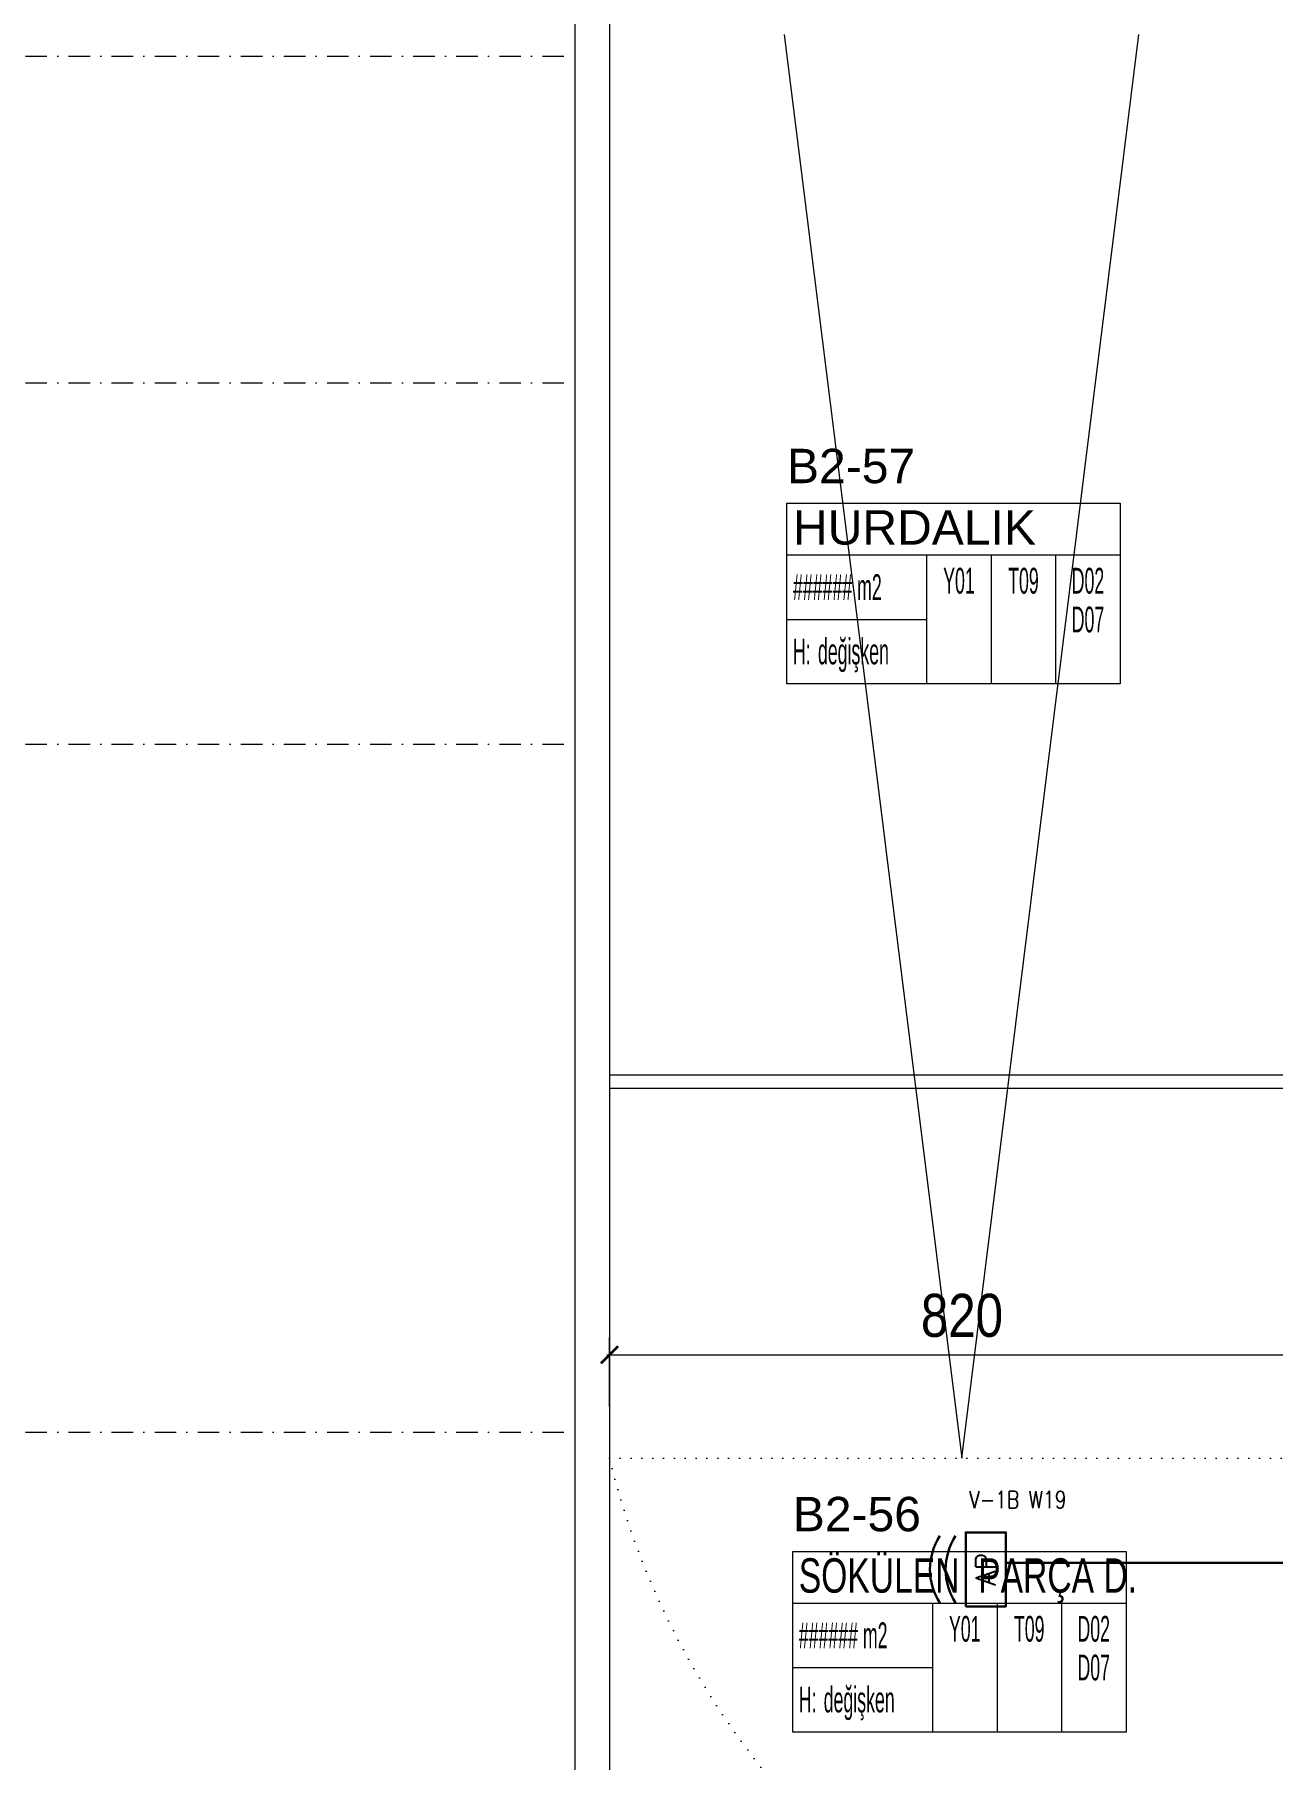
# Model space of a CAD drawing. Header units: metres. Extents: x -13621 to 152406, y -16073 to 22221.
# Drawn here: x -629 to 811, y 460 to 2465 of the extents above; entities that cross this region are included whole.
import ezdxf
from ezdxf.enums import TextEntityAlignment as Align

# ---------------------------------------------------------------- set-up
doc = ezdxf.new("R2010")
doc.units = ezdxf.units.M
doc.header["$LTSCALE"] = 100
doc.header["$MEASUREMENT"] = 0
doc.linetypes.add('DASHDOT2', pattern=[0.5, 0.25, -0.125, 0, -0.125])
doc.linetypes.add('DOT2', pattern=[0.125, 0, -0.125])
doc.layers.get('0').update_dxf_attribs({"color": 9, "lineweight": 9})
for name, color, linetype, lineweight in [('00', 9, 'Continuous', 9), ('01', 9, 'Continuous', 9), ('06D', 9, 'Continuous', 9), ('21_mahal200', 9, 'Continuous', 9), ('24', 9, 'DASHDOT2', 9), ('25', 9, 'Continuous', 9), ('Data  Tavan', 170, 'Continuous', 30), ('E-ACCESS POINT (KABLOSUZ ERİŞİM İÇİN)', 7, 'Continuous', 30), ('E-YAZI', 7, 'Continuous', 30)]:
    doc.layers.add(name, color=color, linetype=linetype, lineweight=lineweight)
doc.styles.add('Arial', font='arial.ttf', dxfattribs={"height": 2.5})
doc.styles.add('E-YAZI', font='txttw.shx')
doc.styles.add('MuuM_TEXT-STANDART', font='ARIALN.TTF')
doc.dimstyles.new('MuuM_DIM200', dxfattribs={"dimscale": 20, "dimtxt": 2, "dimasz": 1, "dimexe": 1, "dimexo": 1, "dimgap": 1, "dimtad": 1, "dimdec": 1, "dimrnd": 0.5, "dimdsep": 46, "dimtxsty": 'MuuM_TEXT-STANDART', "dimblk": 'ARCHTICK', "dimcen": 0, "dimdle": 0.15, "dimclrd": 256, "dimclre": 256, "dimclrt": 256, "dimadec": 0, "dimazin": 0, "dimtfac": 5, "dimtdec": 1, "dimtix": 1, "dimtmove": 2, "dimatfit": 3, "dimldrblk": 'DOT', "dimfxl": 3, "dimfxlon": 1, "dimtolj": 1, "dimlwd": -1, "dimlwe": -1, "dimarcsym": 0})

# ---------------------------------------------------------------- blocks, each defined once
blk = doc.blocks.new('p-akslar_yeni')
at = {"layer": '24'}
for points in [[(-2190, -6135), (6415, -6135)], [(-2190, -6515), (6415, -6515)], [(-2190, -6935), (6415, -6935)], [(-2190, -7735), (6415, -7735)]]:
    blk.add_lwpolyline(points, dxfattribs=at)
blk = doc.blocks.new('*U215')
at = {"layer": 'E-ACCESS POINT (KABLOSUZ ERİŞİM İÇİN)', "color": 4}
blk.add_lwpolyline([(-2.39, 3.24), (2.39, 3.24), (2.39, 0.65), (-2.39, 0.65)], close=True, dxfattribs=at)
at = {"layer": 'E-ACCESS POINT (KABLOSUZ ERİŞİM İÇİN)', "color": 3}
for centre in [(0, 1.56), (0, 0.55)]:
    blk.add_arc(centre, 3.99, 57.1828, 122.8172, dxfattribs=at)
at = {"layer": 'E-ACCESS POINT (KABLOSUZ ERİŞİM İÇİN)', "color": 3, "style": 'E-YAZI'}
blk.add_text('AP', height=1.28, dxfattribs=at).set_placement((-1.05, 1.31))
blk = doc.blocks.new('2.bod.sitatik')
at = {"layer": '01'}
blk.add_lwpolyline([(40, -8750), (0, -8750), (0, -2950), (40, -2950), (40, -8710), (40, -8710)], close=True, dxfattribs=at)
blk = doc.blocks.new('_ArchTick')
at = {"color": 0, "linetype": 'ByBlock', "const_width": 0.15}
blk.add_lwpolyline([(-0.5, -0.5), (0.5, 0.5)], dxfattribs=at)
blk = doc.blocks.new('*D436')
at = {"layer": '25', "transparency": 16777216}
for p, q in [((40, -32440.8), (40, -32360.8)), ((860, -32440.8), (860, -32360.8)), ((37, -32380.8), (863, -32380.8))]:
    blk.add_line(p, q, dxfattribs=at)
at = {"layer": '25', "transparency": 16777216, "xscale": 20, "yscale": 20, "zscale": 20, "rotation": 180}
blk.add_blockref('_ArchTick', (40, -32380.8), dxfattribs=at)
at = {"layer": '25', "transparency": 16777216, "xscale": 20, "yscale": 20, "zscale": 20}
blk.add_blockref('_ArchTick', (860, -32380.8), dxfattribs=at)
at = {"layer": '25', "transparency": 16777216, "insert": (450, -32335.2), "char_height": 50, "attachment_point": 5, "style": 'MuuM_TEXT-STANDART'}
blk.add_mtext('\\A1;820', dxfattribs=at)
blk = doc.blocks.new('_Dot')
at = {"color": 0, "linetype": 'ByBlock', "lineweight": -2}
blk.add_line((-0.5, 0), (-1, 0), dxfattribs=at)
at = {"color": 0, "linetype": 'ByBlock', "const_width": 0.5}
blk.add_lwpolyline([(-0.25, 0, 1), (0.25, 0, 1)], format="xyb", close=True, dxfattribs=at)
blk = doc.blocks.new('0_roomno2')
blk.add_lwpolyline([(19.38, -10.5), (0, -10.5), (0, 0), (19.38, 0)], close=True)
for points in [[(0, -3), (19.38, -3)], [(8.12, -3), (8.12, -10.5)], [(11.88, -3), (11.88, -10.5)], [(15.62, -3), (15.62, -10.5)], [(0, -6.75), (8.12, -6.75)]]:
    blk.add_lwpolyline(points)
at = {"style": 'MuuM_TEXT-STANDART', "width": 0.6}
blk.add_text('H:', height=1.5, dxfattribs=at).set_placement((0.35, -8.61), align=Align.MIDDLE_LEFT)
at = {"style": 'Arial'}
blk.add_attdef('ODANO', (0, 1.17), '', height=2, dxfattribs=at)
blk.add_attdef('MEKANADI', text='', height=2, dxfattribs=at).set_placement((0.35, -3), align=Align.BOTTOM_LEFT)
at = {"style": 'MuuM_TEXT-STANDART', "width": 0.6}
for tag, p in [('YER01', (10, -4.5)), ('TAVAN01', (13.75, -4.5)), ('DUVAR01', (17.5, -4.5)), ('YER02', (10, -6.75)), ('TAVAN02', (13.75, -6.75)), ('DUVAR02', (17.5, -6.75)), ('YER03', (10, -9)), ('TAVAN03', (13.75, -9)), ('DUVAR03', (17.5, -9))]:
    blk.add_attdef(tag, text='', height=1.5, dxfattribs=at).set_placement(p, align=Align.MIDDLE_CENTER)
for tag, p in [('M2', (0.35, -4.88)), ('TEMIZTAVANYUKSEKLIGI', (1.8, -8.61))]:
    blk.add_attdef(tag, text='', height=1.5, dxfattribs=at).set_placement(p, align=Align.MIDDLE_LEFT)
blk = doc.blocks.new('2.bod.Mimari')
at = {"layer": '00'}
blk.add_lwpolyline([(40, -7375), (40, -7390), (860, -7390), (860, -7375)], close=True, dxfattribs=at)
at = {"layer": '06D'}
blk.add_lwpolyline([(243.11, -6165), (450, -7820), (655.62, -6165)], dxfattribs=at)
at = {"layer": '06D', "linetype": 'DOT2'}
blk.add_lwpolyline([(1550, -8530), (1550, -7820), (860, -7820), (1550, -8175), (860, -8530, -0.317932), (40, -7820), (860, -7820)], format="xyb", dxfattribs=at)
at = {"layer": '21_mahal200'}
ref = blk.add_blockref('0_roomno2', (246.5, -6710.03), dxfattribs=dict(at, xscale=20, yscale=20, zscale=20))
ref.add_attrib('ODANO', 'B2-57', (246.5, -6686.63), dxfattribs={"layer": '0', "height": 40, "style": 'Arial'})
ref.add_attrib('MEKANADI', 'HURDALIK', dxfattribs={"layer": '0', "height": 40, "style": 'Arial'}).set_placement((253.5, -6770.03), align=Align.BOTTOM_LEFT)
ref.add_attrib('M2', '###### m2', dxfattribs={"layer": '0', "height": 30, "style": 'MuuM_TEXT-STANDART', "width": 0.6}).set_placement((253.5, -6807.53), align=Align.MIDDLE_LEFT)
ref.add_attrib('TEMIZTAVANYUKSEKLIGI', 'değişken', dxfattribs={"layer": '0', "height": 30, "style": 'MuuM_TEXT-STANDART', "width": 0.6}).set_placement((282.5, -6882.19), align=Align.MIDDLE_LEFT)
ref.add_attrib('YER01', 'Y01', dxfattribs={"layer": '0', "height": 30, "style": 'MuuM_TEXT-STANDART', "width": 0.6}).set_placement((446.5, -6800.03), align=Align.MIDDLE_CENTER)
ref.add_attrib('TAVAN01', 'T09', dxfattribs={"layer": '0', "height": 30, "style": 'MuuM_TEXT-STANDART', "width": 0.6}).set_placement((521.5, -6800.03), align=Align.MIDDLE_CENTER)
ref.add_attrib('DUVAR01', 'D02', dxfattribs={"layer": '0', "height": 30, "style": 'MuuM_TEXT-STANDART', "width": 0.6}).set_placement((596.5, -6800.03), align=Align.MIDDLE_CENTER)
ref.add_attrib('DUVAR02', 'D07', dxfattribs={"layer": '0', "height": 30, "style": 'MuuM_TEXT-STANDART', "width": 0.6}).set_placement((596.5, -6845.03), align=Align.MIDDLE_CENTER)
ref = blk.add_blockref('0_roomno2', (253.2, -7928.5), dxfattribs=dict(at, xscale=20, yscale=20, zscale=20))
ref.add_attrib('ODANO', 'B2-56', (253.2, -7905.1), dxfattribs={"layer": '0', "height": 40, "style": 'Arial'})
ref.add_attrib('MEKANADI', 'SÖKÜLEN  PARÇA D.', dxfattribs={"layer": '0', "height": 40, "style": 'Arial', "width": 0.7}).set_placement((260.2, -7988.5), align=Align.BOTTOM_LEFT)
ref.add_attrib('M2', '###### m2', dxfattribs={"layer": '0', "height": 30, "style": 'MuuM_TEXT-STANDART', "width": 0.6}).set_placement((260.2, -8026), align=Align.MIDDLE_LEFT)
ref.add_attrib('TEMIZTAVANYUKSEKLIGI', 'değişken', dxfattribs={"layer": '0', "height": 30, "style": 'MuuM_TEXT-STANDART', "width": 0.6}).set_placement((289.2, -8100.66), align=Align.MIDDLE_LEFT)
ref.add_attrib('YER01', 'Y01', dxfattribs={"layer": '0', "height": 30, "style": 'MuuM_TEXT-STANDART', "width": 0.6}).set_placement((453.2, -8018.5), align=Align.MIDDLE_CENTER)
ref.add_attrib('TAVAN01', 'T09', dxfattribs={"layer": '0', "height": 30, "style": 'MuuM_TEXT-STANDART', "width": 0.6}).set_placement((528.2, -8018.5), align=Align.MIDDLE_CENTER)
ref.add_attrib('DUVAR01', 'D02', dxfattribs={"layer": '0', "height": 30, "style": 'MuuM_TEXT-STANDART', "width": 0.6}).set_placement((603.2, -8018.5), align=Align.MIDDLE_CENTER)
ref.add_attrib('DUVAR02', 'D07', dxfattribs={"layer": '0', "height": 30, "style": 'MuuM_TEXT-STANDART', "width": 0.6}).set_placement((603.2, -8063.5), align=Align.MIDDLE_CENTER)
at = {"layer": '25'}
dim = blk.add_linear_dim(base=(860, -7699.98), p1=(40.01, -7959.39), p2=(860, -7794.89), dimstyle='MuuM_DIM200', override={"dimtxt": 2.5}, dxfattribs=at)
dim.commit()
dim.dimension.update_dxf_attribs({"geometry": '*D436', "text_midpoint": (450, -7654.45), "insert": (0, 24680.79)})

msp = doc.modelspace()

# ---------------------------------------------------------------- linework, layer by layer
at = {"layer": 'Data  Tavan'}
msp.add_line((501.1, 688.1), (1649.5, 688.1), dxfattribs=at)

# ---------------------------------------------------------------- block references
for name in ['2.bod.sitatik', '2.bod.Mimari']:
    msp.add_blockref(name, (0, 8630))
at = {"layer": '24'}
msp.add_blockref('p-akslar_yeni', (-6415, 8575), dxfattribs=at)
at = {"layer": 'E-ACCESS POINT (KABLOSUZ ERİŞİM İÇİN)', "xscale": 18, "yscale": 18, "zscale": 18, "rotation": 89.99999999999999}
msp.add_blockref('*U215', (512.7, 680.6), dxfattribs=at)

# ---------------------------------------------------------------- texts
at = {"layer": 'E-YAZI', "color": 6, "style": 'E-YAZI', "width": 0.8}
msp.add_text('V-1B W19', height=20, dxfattribs=at).set_placement((458.4, 751.7))

doc.saveas('drawing.dxf')
